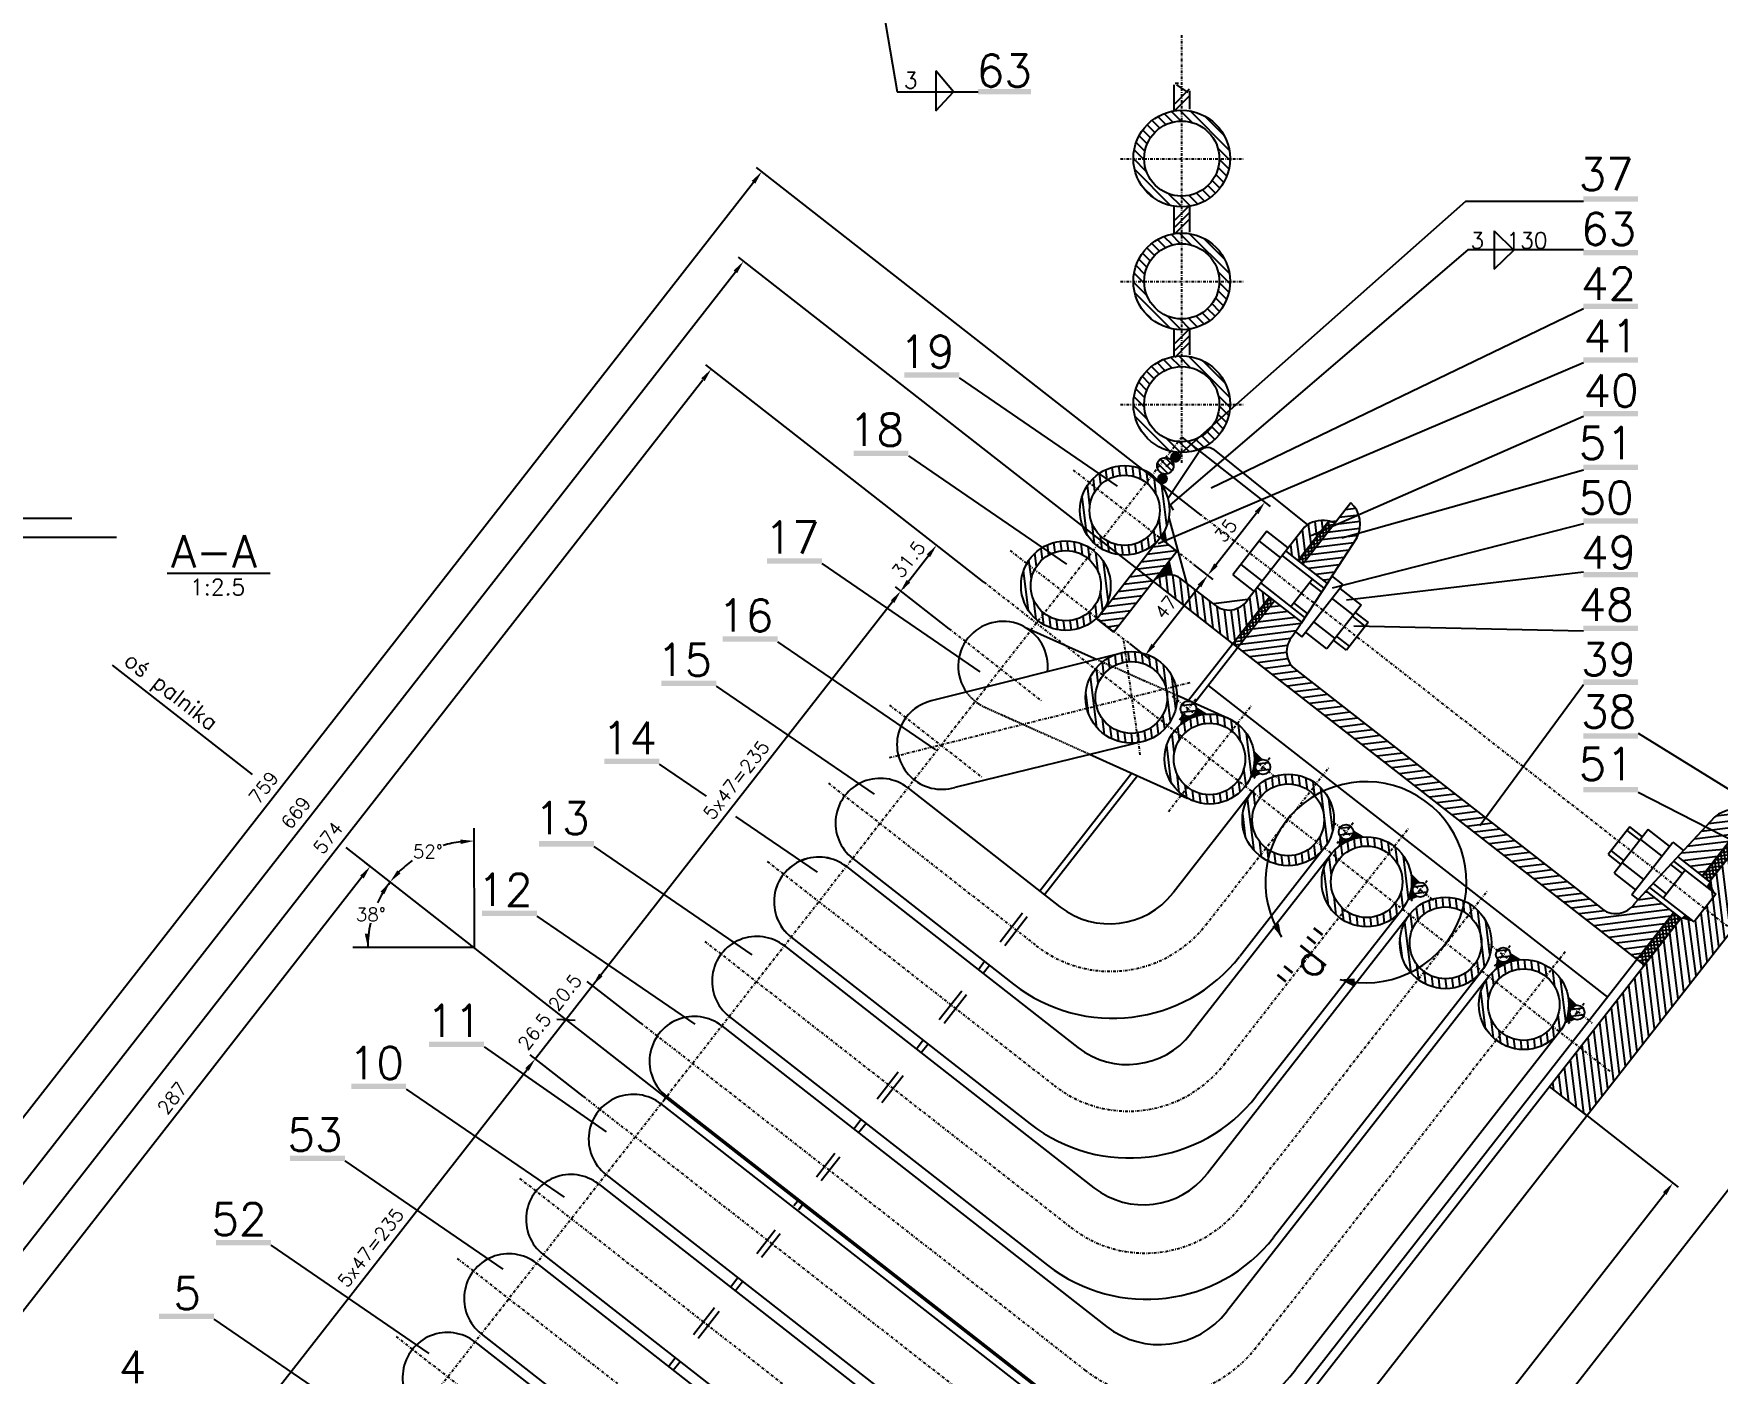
# Model space of a CAD drawing. Extents: x 5 to 1183, y 5 to 835.
# Drawn here: x 629.9 to 943.5, y 207.4 to 456.9 of the extents above; entities that cross this region are included whole.
import ezdxf
from ezdxf.enums import TextEntityAlignment as Align

# ---------------------------------------------------------------- set-up
doc = ezdxf.new("R2010")
doc.units = 0
doc.header["$MEASUREMENT"] = 0
doc.linetypes.add('DASHDOT', pattern=[1, 0.5, -0.25, 0, -0.25])
doc.linetypes.add('HIDDEN', pattern=[0.375, 0.25, -0.125])
doc.layers.get('0').update_dxf_attribs({"linetype": 'CONTINUOUS'})
for name, color, linetype in [('CIENKA', 3, 'CONTINUOUS'), ('KRESKA', 6, 'HIDDEN'), ('OSIE', 1, 'DASHDOT')]:
    doc.layers.add(name, color=color, linetype=linetype)
doc.styles.add('ROMANS', font='romans')

# ---------------------------------------------------------------- blocks, each defined once
blk = doc.blocks.new('*X15')
at = {"color": 0}
for p, q in [((727.34, 232.37), (732.6, 237.63)), ((732.29, 235.54), (734.79, 238.05)), ((734.75, 236.24), (736.48, 237.97)), ((736.43, 236.15), (737.9, 237.63)), ((737.79, 235.74), (739.14, 237.1)), ((738.93, 235.12), (740.23, 236.41)), ((739.9, 234.32), (741.17, 235.59)), ((745.22, 232.56), (750.21, 237.56)), ((749.81, 235.39), (752.46, 238.04)), ((752.41, 236.22), (754.17, 237.98)), ((754.12, 236.17), (755.61, 237.66)), ((755.5, 235.78), (756.86, 237.14)), ((756.66, 235.17), (757.96, 236.47)), ((757.64, 234.38), (758.92, 235.66)), ((726.92, 230.18), (729.43, 232.68)), ((740.69, 233.34), (741.99, 234.64)), ((741.31, 232.19), (742.66, 233.55)), ((741.7, 230.81), (743.19, 232.3)), ((744.74, 230.32), (747.38, 232.96)), ((758.45, 233.42), (759.74, 234.71)), ((759.07, 232.28), (760.43, 233.63)), ((759.48, 230.92), (760.96, 232.4)), ((727, 228.49), (728.73, 230.22)), ((740.98, 226.56), (743.58, 229.16)), ((741.76, 229.11), (743.52, 230.86)), ((744.79, 228.6), (746.55, 230.36)), ((758.92, 226.83), (761.39, 229.29)), ((759.58, 229.25), (761.31, 230.98)), ((727.34, 227.06), (728.82, 228.54)), ((727.87, 225.83), (729.23, 227.18)), ((728.56, 224.74), (729.85, 226.03)), ((738.04, 221.85), (743.12, 226.93)), ((745.12, 227.16), (746.61, 228.65)), ((745.63, 225.91), (746.99, 227.27)), ((746.31, 224.82), (747.6, 226.11)), ((755.65, 221.79), (760.99, 227.12)), ((729.38, 223.79), (730.65, 225.07)), ((730.33, 222.98), (731.62, 224.28)), ((731.42, 222.31), (732.78, 223.66)), ((732.67, 221.78), (734.15, 223.27)), ((734.11, 221.45), (735.86, 223.2)), ((735.81, 221.39), (738.41, 223.99)), ((747.12, 223.86), (748.39, 225.13)), ((748.06, 223.03), (749.35, 224.33)), ((749.14, 222.35), (750.49, 223.7)), ((750.38, 221.82), (751.85, 223.29)), ((751.8, 221.47), (753.52, 223.19)), ((753.48, 221.38), (755.95, 223.85)), ((717.99, 208.87), (724.79, 215.67)), ((719.11, 211.76), (721.9, 214.55)), ((724.63, 213.74), (726.7, 215.81)), ((726.62, 213.97), (728.26, 215.61)), ((728.15, 213.73), (729.6, 215.18)), ((729.42, 213.24), (730.78, 214.59)), ((730.5, 212.55), (731.81, 213.86)), ((731.41, 211.69), (732.71, 212.99)), ((732.15, 210.66), (733.49, 211.99)), ((732.7, 209.44), (734.12, 210.86)), ((717.85, 206.96), (719.92, 209.03)), ((718.05, 205.4), (719.69, 207.04)), ((732.96, 206.17), (734.87, 208.07)), ((733.02, 207.99), (734.59, 209.57)), ((718.48, 204.06), (719.93, 205.51)), ((719.07, 202.88), (720.42, 204.24)), ((727.38, 198.82), (734.84, 206.28)), ((729.81, 199.48), (734.18, 203.85)), ((719.8, 201.85), (721.11, 203.16)), ((720.67, 200.95), (721.98, 202.25)), ((721.67, 200.17), (723, 201.51)), ((722.8, 199.54), (724.22, 200.96)), ((725.59, 198.79), (727.49, 200.7)), ((724.1, 199.07), (725.67, 200.64)), ((718.41, 191.62), (723.43, 196.63)), ((723.25, 194.69), (725.68, 197.11)), ((725.73, 195.4), (727.39, 197.06)), ((727.42, 195.33), (728.84, 196.74)), ((728.8, 194.93), (730.09, 196.22)), ((729.96, 194.32), (731.19, 195.55)), ((730.94, 193.53), (732.15, 194.75)), ((717.93, 189.37), (720.36, 191.79)), ((731.75, 192.58), (732.98, 193.81)), ((732.39, 191.45), (733.67, 192.73)), ((732.81, 190.11), (734.21, 191.5)), ((717.98, 187.65), (719.65, 189.32)), ((732.44, 186.2), (734.66, 188.42)), ((732.95, 188.47), (734.56, 190.09)), ((718.31, 186.21), (719.72, 187.62)), ((718.82, 184.96), (720.11, 186.25)), ((719.49, 183.86), (720.72, 185.09)), ((728.76, 180.75), (734.29, 186.29)), ((720.3, 182.9), (721.51, 184.11)), ((721.24, 182.07), (722.47, 183.3)), ((722.32, 181.38), (723.6, 182.66)), ((723.55, 180.84), (724.94, 182.23)), ((724.96, 180.49), (726.57, 182.1)), ((726.63, 180.39), (728.84, 182.6)), ((724.72, 176.71), (726.76, 178.75)), ((717.98, 171.74), (724.87, 178.63)), ((719.01, 174.54), (722.07, 177.59)), ((726.68, 176.91), (728.31, 178.54)), ((728.2, 176.66), (729.65, 178.11)), ((729.47, 176.16), (730.82, 177.51)), ((730.54, 175.46), (731.85, 176.77)), ((731.44, 174.59), (732.75, 175.9)), ((732.17, 173.56), (733.51, 174.9)), ((732.72, 172.34), (734.14, 173.76)), ((733.03, 170.88), (734.61, 172.46)), ((717.85, 169.84), (719.9, 171.89)), ((718.07, 168.29), (719.69, 169.92)), ((732.95, 169.03), (734.87, 170.95)), ((718.5, 166.95), (719.94, 168.4)), ((719.09, 165.78), (720.45, 167.14)), ((727.46, 161.77), (734.83, 169.15)), ((729.93, 162.48), (734.12, 166.67)), ((719.83, 164.75), (721.14, 166.06)), ((720.7, 163.86), (722.01, 165.16)), ((721.71, 163.09), (723.05, 164.43)), ((722.85, 162.46), (724.27, 163.89)), ((724.15, 162), (725.73, 163.58)), ((725.65, 161.73), (727.57, 163.65)), ((723.21, 157.52), (725.65, 159.97)), ((725.71, 158.25), (727.37, 159.92)), ((718.43, 154.51), (723.39, 159.48)), ((727.4, 158.18), (728.82, 159.6)), ((728.78, 157.79), (730.08, 159.09)), ((729.94, 157.19), (731.18, 158.42)), ((730.93, 156.4), (732.14, 157.61)), ((717.93, 152.25), (720.38, 154.69)), ((731.74, 155.45), (732.97, 156.67)), ((732.38, 154.32), (733.66, 155.6)), ((732.81, 152.98), (734.2, 154.37)), ((717.98, 150.53), (719.65, 152.2)), ((732.46, 149.1), (734.66, 151.3)), ((732.95, 151.35), (734.56, 152.96)), ((718.3, 149.08), (719.72, 150.5)), ((718.82, 147.83), (720.11, 149.12)), ((719.48, 146.73), (720.72, 147.96)), ((728.73, 143.6), (734.3, 149.17)), ((720.29, 145.77), (721.5, 146.98)), ((721.23, 144.94), (722.45, 146.16)), ((722.3, 144.24), (723.58, 145.52)), ((723.53, 143.7), (724.92, 145.09)), ((724.94, 143.34), (726.55, 144.95)), ((726.6, 143.24), (728.81, 145.44)), ((717.99, 134.63), (724.77, 141.4)), ((724.61, 139.48), (726.68, 141.55)), ((726.61, 139.71), (728.25, 141.35)), ((719.13, 137.54), (721.86, 140.27)), ((728.14, 139.47), (729.59, 140.93)), ((729.41, 138.98), (730.77, 140.34)), ((730.49, 138.29), (731.8, 139.6)), ((731.4, 137.43), (732.71, 138.74)), ((732.14, 136.4), (733.48, 137.74)), ((732.7, 135.19), (734.11, 136.61)), ((733.02, 133.75), (734.59, 135.32)), ((717.85, 132.72), (719.92, 134.79)), ((718.05, 131.15), (719.69, 132.79)), ((727.36, 124.56), (734.84, 132.04)), ((732.97, 131.93), (734.86, 133.82)), ((718.47, 129.81), (719.92, 131.26)), ((719.06, 128.63), (720.42, 129.98)), ((719.8, 127.59), (721.11, 128.91)), ((729.79, 125.21), (734.19, 129.61)), ((720.66, 126.69), (721.97, 128)), ((721.66, 125.92), (722.99, 127.26)), ((722.79, 125.29), (724.21, 126.7)), ((724.08, 124.81), (725.65, 126.38)), ((725.58, 124.53), (727.47, 126.43)), ((718.44, 117.4), (723.36, 122.32)), ((723.16, 120.36), (725.63, 122.82)), ((725.68, 121.11), (727.36, 122.78)), ((727.39, 121.04), (728.8, 122.46)), ((728.77, 120.66), (730.06, 121.95)), ((729.93, 120.05), (731.16, 121.28)), ((730.91, 119.27), (732.13, 120.48)), ((731.73, 118.32), (732.96, 119.54)), ((717.94, 115.13), (720.4, 117.59)), ((732.37, 117.19), (733.65, 118.47)), ((732.81, 115.86), (734.19, 117.24)), ((717.98, 113.4), (719.65, 115.08)), ((718.3, 111.95), (719.72, 113.37)), ((732.47, 111.99), (734.66, 114.18)), ((732.95, 114.23), (734.55, 115.84)), ((718.81, 110.7), (720.1, 111.99)), ((719.47, 109.59), (720.71, 110.83)), ((720.28, 108.63), (721.49, 109.84)), ((728.7, 106.45), (734.31, 112.06)), ((721.22, 107.8), (722.44, 109.03)), ((722.29, 107.11), (723.57, 108.39)), ((723.51, 106.56), (724.9, 107.95)), ((724.92, 106.2), (726.53, 107.81)), ((726.58, 106.1), (728.77, 108.28))]:
    blk.add_line(p, q, dxfattribs=at)
blk = doc.blocks.new('*X16')
at = {"color": 0}
for p, q in [((731.8, 196.28), (729.91, 198.17)), ((732.63, 197.21), (730.84, 199.01)), ((731.69, 178.71), (729.94, 180.46)), ((732.56, 179.61), (730.85, 181.32)), ((731.84, 159.12), (730.01, 160.95)), ((732.59, 160.13), (731.02, 161.7)), ((731.7, 141.58), (729.95, 143.33)), ((732.56, 142.49), (730.86, 144.18)), ((731.85, 121.98), (730.01, 123.82)), ((732.59, 123.01), (731.03, 124.57)), ((732.57, 105.36), (730.87, 107.05)), ((731.71, 104.44), (729.96, 106.2))]:
    blk.add_line(p, q, dxfattribs=at)
blk = doc.blocks.new('*X28')
at = {"color": 0}
for p, q in [((737.26, 217.33), (733.94, 220.66)), ((739.03, 217.33), (734.99, 221.37)), ((740.8, 217.33), (736.76, 221.37)), ((742.56, 217.33), (738.52, 221.37)), ((744.33, 217.33), (740.29, 221.37)), ((746.1, 217.33), (742.06, 221.37)), ((747.87, 217.33), (743.83, 221.37)), ((749.63, 217.33), (745.6, 221.37)), ((751.4, 217.33), (747.36, 221.37)), ((752.98, 217.53), (749.13, 221.37)), ((753.02, 219.25), (750.9, 221.37)), ((735.49, 217.33), (733.94, 218.89))]:
    blk.add_line(p, q, dxfattribs=at)
blk = doc.blocks.new('*X29')
at = {"color": 0}
for p, q in [((745.64, 198.52), (745.92, 198.8)), ((745.92, 197.91), (746.52, 198.52)), ((746.61, 197.38), (745.92, 198.07)), ((747.49, 197.38), (746.36, 198.52)), ((747.16, 197.38), (748.29, 198.52)), ((748.38, 197.38), (747.24, 198.52)), ((748.04, 197.38), (749.18, 198.52)), ((749.26, 197.38), (748.12, 198.52)), ((748.92, 197.38), (750.06, 198.52)), ((750.14, 197.38), (749.01, 198.52)), ((749.81, 197.38), (750.94, 198.52)), ((751.03, 197.38), (749.89, 198.52)), ((750.69, 197.38), (751.83, 198.52)), ((751.91, 197.38), (750.77, 198.52)), ((751.58, 197.38), (752.71, 198.52)), ((752.79, 197.38), (751.66, 198.52)), ((752.46, 197.38), (753.6, 198.52)), ((753.68, 197.38), (752.54, 198.52)), ((753.34, 197.38), (754.48, 198.52)), ((754.56, 197.38), (753.43, 198.52)), ((754.23, 197.38), (755.36, 198.52)), ((755.45, 197.38), (754.31, 198.52)), ((755.11, 197.38), (756.25, 198.52)), ((756.33, 197.38), (755.19, 198.52)), ((755.99, 197.38), (756.95, 198.33)), ((756.95, 197.65), (756.08, 198.52)), ((766.91, 197.41), (765.59, 198.72)), ((765.59, 198.14), (765.97, 198.52)), ((765.59, 197.26), (766.85, 198.52)), ((766.02, 197.41), (765.59, 197.84)), ((766.63, 197.41), (767.74, 198.52)), ((767.79, 197.41), (766.68, 198.52)), ((767.52, 197.41), (768.62, 198.52)), ((768.67, 197.41), (767.57, 198.52)), ((768.4, 197.41), (769.51, 198.52)), ((769.56, 197.41), (768.45, 198.52)), ((769.28, 197.41), (770.39, 198.52)), ((770.44, 197.41), (769.34, 198.52)), ((770.17, 197.41), (771.27, 198.52)), ((771.32, 197.41), (770.22, 198.52)), ((771.05, 197.41), (772.16, 198.52)), ((772.21, 197.41), (771.1, 198.52)), ((771.94, 197.41), (773.04, 198.52)), ((773.09, 197.41), (771.99, 198.52)), ((772.82, 197.41), (773.92, 198.52)), ((773.98, 197.41), (772.87, 198.52)), ((773.7, 197.41), (774.81, 198.52)), ((774.86, 197.41), (773.76, 198.52)), ((775.74, 197.41), (774.64, 198.52)), ((756.88, 197.38), (756.95, 197.45))]:
    blk.add_line(p, q, dxfattribs=at)
blk = doc.blocks.new('*X30')
at = {"color": 0}
for p, q in [((748.13, 101.29), (745.92, 103.49)), ((745.64, 101.29), (747.39, 103.04)), ((747.24, 101.29), (745.92, 102.61)), ((746.36, 101.29), (745.92, 101.72)), ((746.52, 101.29), (748.28, 103.04)), ((749.01, 101.29), (747.25, 103.04)), ((747.4, 101.29), (749.16, 103.04)), ((749.89, 101.29), (748.14, 103.04)), ((748.29, 101.29), (750.05, 103.04)), ((750.78, 101.29), (749.02, 103.04)), ((749.17, 101.29), (750.93, 103.04)), ((751.66, 101.29), (749.9, 103.04)), ((750.06, 101.29), (751.81, 103.04)), ((752.55, 101.29), (750.79, 103.04)), ((750.94, 101.29), (752.7, 103.04)), ((753.43, 101.29), (751.67, 103.04)), ((751.82, 101.29), (753.58, 103.04)), ((754.31, 101.29), (752.56, 103.04)), ((752.71, 101.29), (754.47, 103.04)), ((755.2, 101.29), (753.44, 103.04)), ((753.59, 101.29), (755.35, 103.04)), ((756.08, 101.29), (754.32, 103.04)), ((754.48, 101.29), (756.23, 103.04)), ((756.95, 101.31), (755.21, 103.04)), ((755.36, 101.29), (756.95, 102.87)), ((756.95, 102.19), (756.09, 103.04)), ((756.24, 101.29), (756.95, 101.99)), ((767.57, 101.29), (765.59, 103.26)), ((765.59, 102.68), (765.96, 103.04)), ((765.59, 101.8), (766.84, 103.04)), ((766.69, 101.29), (765.59, 102.38)), ((765.8, 101.29), (765.59, 101.5)), ((765.97, 101.29), (767.72, 103.04)), ((768.46, 101.29), (766.7, 103.04)), ((766.85, 101.29), (768.61, 103.04)), ((769.34, 101.29), (767.58, 103.04)), ((767.73, 101.29), (769.49, 103.04)), ((770.22, 101.29), (768.47, 103.04)), ((768.62, 101.29), (770.38, 103.04)), ((771.11, 101.29), (769.35, 103.04)), ((769.5, 101.29), (771.26, 103.04)), ((771.99, 101.29), (770.23, 103.04)), ((770.39, 101.29), (772.14, 103.04)), ((772.88, 101.29), (771.12, 103.04)), ((771.27, 101.29), (773.03, 103.04)), ((773.76, 101.29), (772, 103.04)), ((772.15, 101.29), (773.91, 103.04)), ((774.64, 101.29), (772.88, 103.04)), ((773.04, 101.29), (774.8, 103.04)), ((775.53, 101.29), (773.77, 103.04)), ((773.92, 101.29), (775.68, 103.04)), ((776.41, 101.29), (774.65, 103.04)), ((774.8, 101.29), (776.56, 103.04)), ((777.29, 101.29), (775.54, 103.04)), ((775.69, 101.29), (777.45, 103.04)), ((778.18, 101.29), (776.42, 103.04)), ((776.57, 101.29), (778.33, 103.04)), ((779.06, 101.29), (777.3, 103.04)), ((777.46, 101.29), (779.21, 103.04)), ((779.95, 101.29), (778.19, 103.04)), ((778.34, 101.29), (780.08, 103.03)), ((780.83, 101.29), (779.07, 103.04)), ((779.22, 101.29), (780.08, 102.14)), ((780.08, 102.92), (779.96, 103.04))]:
    blk.add_line(p, q, dxfattribs=at)
blk = doc.blocks.new('*X31')
at = {"color": 0}
for p, q in [((745.92, 217.36), (745.97, 217.41)), ((745.92, 215.59), (747.33, 217)), ((745.92, 213.82), (748.35, 216.25)), ((745.92, 212.06), (749.08, 215.22)), ((745.92, 210.29), (749.48, 213.84)), ((745.92, 208.52), (749.49, 212.09)), ((745.92, 206.75), (749.49, 210.32)), ((745.92, 204.98), (749.49, 208.56)), ((745.92, 203.22), (749.49, 206.79)), ((745.92, 201.45), (749.52, 205.05)), ((745.92, 199.68), (749.94, 203.7)), ((746.52, 198.52), (750.68, 202.67)), ((748.29, 198.52), (751.68, 201.91)), ((750.06, 198.52), (753, 201.46)), ((751.83, 198.52), (754.73, 201.42)), ((755.36, 198.52), (756.95, 200.1))]:
    blk.add_line(p, q, dxfattribs=at)
blk = doc.blocks.new('*X32')
at = {"color": 0}
for p, q in [((765.59, 199.91), (767.1, 201.42)), ((765.97, 198.52), (768.87, 201.42)), ((767.74, 198.52), (770.64, 201.42)), ((769.51, 198.52), (772.13, 201.15)), ((771.27, 198.52), (773.27, 200.51)), ((773.04, 198.52), (774.18, 199.65))]:
    blk.add_line(p, q, dxfattribs=at)
blk = doc.blocks.new('*X33')
at = {"color": 0}
for p, q in [((769.68, 191.98), (765.59, 196.07)), ((771.31, 192.12), (766.02, 197.41)), ((772.94, 192.26), (767.79, 197.41)), ((774.57, 192.4), (769.56, 197.41)), ((776.14, 192.6), (771.32, 197.41)), ((777.39, 193.12), (773.09, 197.41)), ((778.4, 193.87), (774.86, 197.41)), ((779.21, 194.83), (776.63, 197.41)), ((779.8, 196.01), (778.4, 197.41)), ((768.05, 191.84), (765.59, 194.3)), ((766.43, 191.7), (765.59, 192.54))]:
    blk.add_line(p, q, dxfattribs=at)
blk = doc.blocks.new('*X34')
at = {"color": 0}
for p, q in [((751.88, 190.34), (745.92, 196.3)), ((750.78, 189.67), (745.92, 194.53)), ((753.33, 190.66), (746.61, 197.38)), ((755.02, 190.74), (748.38, 197.38)), ((756.95, 192.35), (751.91, 197.38)), ((756.95, 194.11), (753.68, 197.38)), ((756.95, 195.88), (755.45, 197.38)), ((749.96, 188.73), (745.92, 192.76)), ((749.42, 187.5), (745.92, 191))]:
    blk.add_line(p, q, dxfattribs=at)
blk = doc.blocks.new('*X35')
at = {"color": 0}
for p, q in [((749.3, 185.85), (745.92, 189.23)), ((749.3, 184.08), (745.92, 187.46)), ((749.3, 182.31), (745.92, 185.69)), ((749.3, 180.54), (745.92, 183.92)), ((749.3, 178.78), (745.92, 182.16)), ((749.3, 177.01), (745.92, 180.39)), ((749.3, 175.24), (745.92, 178.62)), ((749.3, 173.47), (745.92, 176.85)), ((749.3, 171.7), (745.92, 175.09)), ((749.3, 169.94), (745.92, 173.32)), ((749.3, 168.17), (745.92, 171.55)), ((749.3, 166.4), (745.92, 169.78)), ((749.3, 164.63), (745.92, 168.01)), ((749.3, 162.87), (745.92, 166.25)), ((749.3, 161.1), (745.92, 164.48)), ((749.3, 159.33), (745.92, 162.71)), ((749.3, 157.56), (745.92, 160.94)), ((749.3, 155.79), (745.92, 159.18)), ((749.3, 154.03), (745.92, 157.41)), ((749.3, 152.26), (745.92, 155.64)), ((749.3, 150.49), (745.92, 153.87)), ((749.3, 148.72), (745.92, 152.1)), ((749.3, 146.96), (745.92, 150.34)), ((749.3, 145.19), (745.92, 148.57)), ((749.3, 143.42), (745.92, 146.8)), ((749.3, 141.65), (745.92, 145.03)), ((749.3, 139.88), (745.92, 143.27)), ((749.3, 138.12), (745.92, 141.5)), ((749.3, 136.35), (745.92, 139.73)), ((749.3, 134.58), (745.92, 137.96)), ((749.3, 132.81), (745.92, 136.19)), ((749.3, 131.05), (745.92, 134.43)), ((749.3, 129.28), (745.92, 132.66)), ((749.3, 127.51), (745.92, 130.89)), ((749.3, 125.74), (745.92, 129.12)), ((749.3, 123.97), (745.92, 127.36)), ((749.3, 122.21), (745.92, 125.59)), ((749.3, 120.44), (745.92, 123.82)), ((749.3, 118.67), (745.92, 122.05)), ((749.3, 116.9), (745.92, 120.28)), ((749.3, 115.14), (745.92, 118.52))]:
    blk.add_line(p, q, dxfattribs=at)
blk = doc.blocks.new('*X36')
at = {"color": 0}
for p, q in [((770.23, 103.04), (765.59, 107.68)), ((773.77, 103.04), (768.21, 108.6)), ((775.54, 103.04), (770.15, 108.43)), ((777.3, 103.04), (772.08, 108.27)), ((779.07, 103.04), (774.01, 108.11)), ((779.94, 103.94), (775.99, 107.9)), ((768.47, 103.04), (765.59, 105.92)), ((766.7, 103.04), (765.59, 104.15))]:
    blk.add_line(p, q, dxfattribs=at)
blk = doc.blocks.new('*X37')
at = {"color": 0}
for p, q in [((717.22, 93.2), (725.31, 101.29)), ((717.22, 94.97), (723.54, 101.29)), ((717.22, 96.73), (721.77, 101.29)), ((717.22, 98.5), (720, 101.29)), ((717.22, 100.27), (718.24, 101.29)), ((718.28, 92.49), (727.07, 101.29)), ((720.05, 92.49), (728.84, 101.29)), ((721.82, 92.49), (730.61, 101.29)), ((723.58, 92.49), (732.38, 101.29)), ((725.35, 92.49), (734.15, 101.29)), ((727.12, 92.49), (735.91, 101.29)), ((728.89, 92.49), (737.68, 101.29)), ((730.66, 92.49), (739.45, 101.29)), ((732.42, 92.49), (741.22, 101.29)), ((734.19, 92.49), (742.98, 101.29)), ((735.96, 92.49), (744.75, 101.29)), ((737.73, 92.49), (746.52, 101.29)), ((739.49, 92.49), (748.29, 101.29)), ((741.26, 92.49), (750.06, 101.29)), ((743.03, 92.49), (751.82, 101.29)), ((744.8, 92.49), (753.59, 101.29)), ((746.57, 92.49), (755.36, 101.29)), ((757.17, 92.49), (765.97, 101.29)), ((758.94, 92.49), (767.73, 101.29)), ((760.71, 92.49), (769.5, 101.29)), ((762.48, 92.49), (771.27, 101.29)), ((764.24, 92.49), (773.04, 101.29)), ((766.01, 92.49), (774.8, 101.29)), ((767.78, 92.49), (776.57, 101.29)), ((769.55, 92.49), (778.34, 101.29)), ((771.31, 92.49), (780.11, 101.29)), ((773.08, 92.49), (781.88, 101.29)), ((774.85, 92.49), (783.64, 101.29)), ((776.62, 92.49), (785.35, 101.23)), ((751.87, 92.49), (758.35, 98.97)), ((753.64, 92.49), (760.12, 98.97)), ((755.4, 92.49), (761.89, 98.97)), ((778.38, 92.49), (785.35, 99.46)), ((780.15, 92.49), (785.35, 97.69)), ((781.92, 92.49), (785.35, 95.92)), ((783.69, 92.49), (785.35, 94.16))]:
    blk.add_line(p, q, dxfattribs=at)
blk = doc.blocks.new('*X7')
at = {"color": 0}
blk.add_line((924.21, 820.57), (921.53, 823.25), dxfattribs=at)
blk = doc.blocks.new('*X8')
at = {"color": 0}
for p, q in [((924.21, 797.59), (921.53, 800.27)), ((924.21, 774.61), (921.53, 777.29))]:
    blk.add_line(p, q, dxfattribs=at)
blk = doc.blocks.new('*X6')
at = {"color": 0}
for p, q in [((924.19, 752.54), (922.24, 754.49)), ((924.92, 753.05), (922.75, 755.21)), ((925.24, 753.96), (923.66, 755.54))]:
    blk.add_line(p, q, dxfattribs=at)
blk = doc.blocks.new('*X0')
at = {"color": 0}
for p, q in [((914.14, 822.21), (921.43, 829.51)), ((915.09, 824.93), (918.71, 828.56)), ((921.06, 827.37), (923.33, 829.64)), ((923.1, 827.64), (924.9, 829.44)), ((924.67, 827.44), (926.26, 829.03)), ((925.98, 826.98), (927.46, 828.46)), ((927.09, 826.33), (928.52, 827.75)), ((928.04, 825.51), (929.45, 826.92)), ((928.82, 824.53), (930.26, 825.96)), ((929.44, 823.38), (930.94, 824.88)), ((914.01, 820.31), (916.27, 822.58)), ((929.86, 822.03), (931.48, 823.65)), ((930, 820.39), (931.85, 822.25)), ((914.2, 818.74), (916, 820.54)), ((914.61, 817.38), (916.2, 818.97)), ((925.01, 811.87), (931.77, 818.64)), ((929.55, 818.18), (932, 820.63)), ((915.18, 816.19), (916.66, 817.67)), ((915.89, 815.13), (917.32, 816.56)), ((916.72, 814.19), (918.14, 815.61)), ((928.21, 813.31), (930.34, 815.43)), ((917.68, 813.38), (919.12, 814.82)), ((918.77, 812.7), (920.27, 814.2)), ((919.99, 812.16), (921.62, 813.78)), ((921.39, 811.79), (923.25, 813.65)), ((923.01, 811.64), (925.46, 814.09)), ((914.12, 799.21), (921.56, 806.65)), ((921.21, 804.54), (923.43, 806.76)), ((923.21, 804.77), (924.99, 806.55)), ((924.75, 804.55), (926.34, 806.13)), ((914.97, 801.83), (918.94, 805.8)), ((926.05, 804.07), (927.53, 805.55)), ((927.15, 803.41), (928.58, 804.83)), ((928.09, 802.58), (929.5, 803.99)), ((928.87, 801.59), (930.31, 803.03)), ((914.01, 797.34), (916.23, 799.56)), ((929.48, 800.43), (930.98, 801.93)), ((929.88, 799.06), (931.51, 800.7)), ((914.22, 795.78), (916, 797.56)), ((929.49, 795.13), (932, 797.65)), ((929.99, 797.41), (931.87, 799.29)), ((914.64, 794.43), (916.22, 796.02)), ((915.22, 793.24), (916.7, 794.72)), ((915.94, 792.19), (917.36, 793.62)), ((925.15, 789.03), (931.74, 795.62)), ((916.78, 791.27), (918.19, 792.68)), ((917.74, 790.46), (919.18, 791.9)), ((918.84, 789.79), (920.34, 791.29)), ((920.07, 789.26), (921.71, 790.89)), ((921.48, 788.9), (923.36, 790.78)), ((923.12, 788.77), (925.64, 791.28)), ((928.65, 790.77), (930, 792.12)), ((921.35, 781.7), (923.53, 783.88)), ((914.1, 776.21), (921.68, 783.8)), ((914.87, 778.75), (919.15, 783.03)), ((923.31, 781.89), (925.07, 783.65)), ((924.84, 781.65), (926.41, 783.22)), ((926.12, 781.16), (927.59, 782.64)), ((927.21, 780.49), (928.64, 781.91)), ((928.14, 779.65), (929.55, 781.06)), ((928.91, 778.65), (930.35, 780.09)), ((929.51, 777.48), (931.02, 778.99)), ((929.9, 776.1), (931.54, 777.74)), ((914.02, 774.36), (916.2, 776.54)), ((914.24, 772.82), (916.01, 774.59)), ((929.41, 772.08), (932, 774.67)), ((929.98, 774.42), (931.89, 776.32)), ((914.67, 771.48), (916.25, 773.06)), ((915.26, 770.3), (916.73, 771.78)), ((925.29, 766.19), (931.7, 772.6)), ((915.98, 769.26), (917.41, 770.68)), ((916.83, 768.34), (918.25, 769.76)), ((917.81, 767.55), (919.25, 768.99)), ((918.91, 766.88), (920.42, 768.39)), ((923.23, 765.9), (925.82, 768.49)), ((920.15, 766.36), (921.8, 768)), ((921.57, 766.01), (923.48, 767.91))]:
    blk.add_line(p, q, dxfattribs=at)

msp = doc.modelspace()

# ---------------------------------------------------------------- linework, layer by layer
for p, q in [((842.25, 447.3), (842.25, 442.47)), ((843.08, 447.56), (842.5, 447.56)), ((844.93, 445.91), (842.82, 447.3)), ((845.18, 446.18), (845.18, 442.77)), ((842.25, 424.71), (842.25, 419.6)), ((845.18, 424.94), (845.18, 419.9)), ((842.25, 401.84), (842.25, 396.73)), ((845.18, 402.06), (845.18, 397.02)), ((841.12, 370.31), (846.83, 378.88)), ((849.74, 379.33), (867.16, 365.41)), ((875.18, 369.49), (866.26, 358.07)), ((841.3, 366.68), (844.59, 354.57)), ((859.57, 364.2), (853.21, 356.06)), ((863.54, 361.1), (859.57, 364.2)), ((866.56, 364.97), (863.39, 360.91)), ((871.11, 366.08), (865.39, 358.75)), ((827.89, 347.88), (839.66, 362.94)), ((840.14, 362.56), (842.79, 360.39)), ((863.39, 360.91), (857.4, 353.23)), ((858.12, 362.35), (862.09, 359.24)), ((876.34, 362.98), (871.08, 354.93)), ((842.79, 360.39), (831.07, 345.39)), ((854.72, 357.99), (858.69, 354.89)), ((870.21, 353.59), (862.38, 359.71)), ((863.12, 360.52), (863.1, 360.54)), ((865.17, 358.92), (863.12, 360.52)), ((866.6, 357.8), (865.17, 358.92)), ((870.81, 354.51), (866.6, 357.8)), ((853.06, 343.42), (838.38, 354.88)), ((849.61, 350.64), (843.69, 355.27)), ((853.21, 356.06), (857.25, 352.91)), ((858.35, 354.55), (866.56, 348.14)), ((871.08, 354.92), (865.87, 346.95)), ((873.7, 354.28), (871.64, 355.89)), ((856.03, 351.49), (849.61, 350.64)), ((860.06, 351.93), (853.04, 342.95)), ((860.96, 351.23), (854.42, 342.86)), ((857.4, 353.23), (856.03, 351.49)), ((859.84, 352.11), (857.78, 353.72)), ((861.38, 350.91), (859.84, 352.11)), ((866.1, 344.55), (873.7, 354.28)), ((875.66, 348.59), (871.68, 351.7)), ((873.13, 353.55), (877.11, 350.45)), ((866.07, 347.24), (861.38, 350.91)), ((877.11, 350.45), (870.75, 342.31)), ((876.02, 349.06), (878.4, 347.19)), ((814.49, 346.33), (827.97, 340.29)), ((831.07, 345.39), (827.81, 347.94)), ((865.8, 346.84), (864.41, 344.7)), ((864.91, 345.48), (866.1, 344.55)), ((870.75, 342.31), (866.71, 345.46)), ((872.26, 344.24), (868.28, 347.34)), ((878.4, 347.19), (874.37, 342.03)), ((853.11, 343.03), (845, 332.66)), ((854.42, 342.86), (846.07, 332.18)), ((854.18, 342.54), (853.06, 343.42)), ((854.49, 342.3), (854.15, 342.56)), ((927.86, 284.98), (854.49, 342.3)), ((874.37, 342.03), (871.99, 343.89)), ((833.46, 341.73), (797.04, 332.58)), ((865.14, 338.27), (921.68, 294.09)), ((842.83, 333.63), (852.9, 329.12)), ((848.66, 335.49), (923, 277.41)), ((837.01, 325.15), (801.45, 316.49)), ((826.55, 322.66), (844.75, 314.48)), ((834.43, 319.12), (817.29, 297.18)), ((835.49, 318.64), (818.18, 296.48)), ((792.7, 316.39), (821.03, 294.25)), ((856.82, 315.69), (842.09, 296.84)), ((942.95, 310.94), (936.56, 304.06)), ((949.54, 311.39), (940.62, 299.97)), ((951.4, 310.91), (942.01, 298.89)), ((919.45, 255.74), (961.1, 309.04)), ((927.13, 309.12), (923.1, 303.96)), ((930.6, 308.65), (924.24, 300.51)), ((929.52, 307.26), (927.13, 309.12)), ((934.57, 305.55), (930.6, 308.65)), ((870.26, 305.18), (854.5, 285.01)), ((927.54, 296.55), (935.14, 306.27)), ((929.15, 306.8), (933.13, 303.69)), ((935.14, 306.27), (937.2, 304.66)), ((781.25, 301.74), (824.38, 268.05)), ((782.43, 303.24), (812.38, 279.84)), ((871.61, 304.13), (845.43, 270.63)), ((923.1, 303.96), (925.48, 302.1)), ((925.75, 302.44), (929.72, 299.34)), ((936.56, 304.06), (929.45, 296.4)), ((935.32, 302.72), (943.16, 296.6)), ((936.07, 303.53), (940.43, 300.12)), ((924.24, 300.51), (928.28, 297.36)), ((940.43, 300.12), (942.04, 298.86)), ((928.73, 295.62), (927.54, 296.55)), ((929.45, 296.4), (928.1, 294.94)), ((930.17, 297.16), (935.1, 293.31)), ((939.12, 291.44), (930.91, 297.86)), ((943.16, 296.6), (939.12, 291.44)), ((814.06, 293.05), (809.87, 287.69)), ((814.95, 292.35), (810.77, 286.99)), ((886.13, 292.78), (848.42, 244.51)), ((884.81, 293.82), (857.6, 258.99)), ((935.3, 293.15), (929, 285.1)), ((936.68, 292.07), (929.68, 283.11)), ((935.05, 293.35), (936.72, 292.05)), ((770.98, 288.59), (815.49, 253.82)), ((769.71, 286.97), (827.36, 241.93)), ((807.01, 284.03), (805.84, 282.53)), ((807.91, 283.33), (806.73, 281.83)), ((928.33, 284.24), (846.71, 179.76)), ((899.57, 282.28), (860.82, 232.68)), ((929.68, 283.11), (911.96, 260.43)), ((929.9, 283.39), (927.86, 284.98)), ((928.37, 284.29), (928.33, 284.24)), ((929, 285.1), (928.37, 284.29)), ((900.88, 281.26), (852.13, 218.87)), ((802.74, 278.56), (798.56, 273.21)), ((803.63, 277.86), (799.45, 272.51)), ((759.44, 273.82), (818.71, 227.51)), ((758.06, 272.06), (829.67, 216.11)), ((914.08, 270.95), (864.91, 208.01)), ((795.57, 269.38), (794.3, 267.76)), ((796.46, 268.68), (795.2, 267.06)), ((790.93, 263.44), (786.99, 258.41)), ((791.82, 262.74), (787.89, 257.71)), ((911.96, 260.43), (848.09, 178.68)), ((919.14, 255.36), (912.21, 260.78)), ((746.72, 257.54), (818.92, 201.13)), ((747.79, 258.91), (819.99, 202.5)), ((784.03, 254.61), (782.65, 252.85)), ((855.02, 173.27), (919.45, 255.74)), ((784.92, 253.91), (783.54, 252.15)), ((779.12, 248.33), (775.67, 243.92)), ((780.01, 247.63), (776.57, 243.22)), ((735.07, 242.63), (794.35, 196.32)), ((736.45, 244.39), (808.06, 188.45)), ((772.38, 239.7), (771.47, 238.54)), ((771.55, 238.65), (772.46, 239.8)), ((773.27, 239), (772.37, 237.84)), ((772.45, 237.95), (773.35, 239.1)), ((764.57, 229.7), (768.01, 234.11)), ((765.46, 229), (768.91, 233.41)), ((724.8, 229.48), (782.45, 184.44)), ((723.53, 227.86), (768.04, 193.09)), ((759.66, 223.42), (761.04, 225.18)), ((760.55, 222.72), (761.93, 224.48)), ((752.76, 214.59), (756.69, 219.63)), ((753.65, 213.89), (757.59, 218.93)), ((713.26, 214.71), (756.38, 181.02)), ((712.09, 213.21), (742.04, 189.8)), ((748.12, 208.65), (749.39, 210.27)), ((749.01, 207.95), (750.28, 209.57))]:
    msp.add_line(p, q)
at = {"const_width": 1}
for points in [[(842.05, 377.97, 1), (843.05, 377.97, 1)], [(839.63, 373.97, 1), (840.63, 373.97, 1)]]:
    msp.add_lwpolyline(points, format="xyb", close=True, dxfattribs=at)
for centre, radius in [((843.71, 433.59), 9), ((843.71, 433.59), 7), ((843.71, 410.72), 9), ((843.71, 410.72), 7), ((843.71, 387.85), 9), ((843.71, 387.85), 7), ((833.08, 368.08), 8.34), ((840.66, 376.38), 1.54), ((833.08, 368.08), 6.54), ((822.12, 354.05), 8.34), ((822.12, 354.05), 6.54), ((834.33, 333.24), 8.53), ((834.33, 333.24), 6.69), ((844.95, 331.12), 1.45), ((848.88, 321.77), 8.38), ((848.88, 321.77), 6.66), ((858.83, 320.28), 1.37), ((863.53, 310.43), 8.53), ((863.53, 310.43), 6.69), ((878.15, 298.9), 8.38), ((874.31, 308.18), 1.37), ((878.15, 298.9), 6.66), ((888.09, 297.42), 1.37), ((892.85, 287.52), 8.53), ((892.85, 287.52), 6.69), ((903.58, 285.31), 1.37), ((907.42, 276.03), 8.38), ((907.42, 276.03), 6.66), ((917.36, 274.56), 1.37)]:
    msp.add_circle(centre, radius)
for centre, radius, start, end in [((848.5, 377.77), 2, 51.378, 146.3244), ((871.58, 365.49), 5.38, 332.1907, 48.0382), ((869.92, 361.07), 5.14, 79.4047, 130.7755), ((869.92, 361.07), 5.14, 63.6333, 79.4047), ((841.25, 352.14), 3.97, 52.0975, 136.2508), ((852.47, 353.74), 4.22, 227.3514, 327.6605), ((810.41, 339.06), 8.34, 352.8256, 215.5374), ((867.46, 341.79), 4.22, 136.3395, 236.6486), ((799.01, 324.47), 8.34, 103.6647, 286.9569), ((787.57, 309.82), 8.34, 52, 232), ((946.53, 306.93), 5.38, 55.9618, 131.8093), ((776.12, 295.16), 8.34, 52, 232), ((776.12, 295.17), 8.34, 52, 232), ((830.27, 306.07), 15, 232, 322), ((924.54, 297.19), 4.22, 227.3514, 327.6605), ((764.58, 280.39), 8.34, 52, 232), ((830.85, 303.48), 30, 232, 322), ((752.93, 265.48), 8.34, 52, 232), ((833.61, 279.87), 15, 232, 322), ((741.59, 250.97), 8.34, 52, 232), ((833.96, 277.46), 30, 232, 322), ((729.94, 236.05), 8.34, 52, 232), ((836.6, 253.75), 15, 232, 322), ((837.18, 251.15), 30, 232, 322), ((718.4, 221.29), 8.34, 52, 232), ((839.52, 228.72), 16, 232, 322), ((706.95, 206.63), 8.34, 52, 232), ((839.69, 227.71), 32, 232, 322)]:
    msp.add_arc(centre, radius, start, end)
for points in [[(839.66, 362.94), (840.63, 364.49), (841.08, 361.8)], [(841.49, 358.73), (842.06, 356.17), (838.92, 355.29)], [(843.67, 330.42), (843.4, 328.04), (844.71, 329)], [(843.89, 330.13), (845.17, 329.26), (844.71, 329)], [(844.71, 329), (844.71, 329), (843.91, 330.12)], [(845.36, 329.7), (844.45, 329.75), (844.84, 329.43)], [(845.82, 329.96), (844.85, 329.47), (845.16, 329.24)], [(845.63, 329.66), (845.36, 329.35), (845.2, 329.25)], [(846.35, 330.66), (845.38, 329.37), (846.38, 329.76)], [(846.34, 331.51), (847.91, 330.08), (848.62, 330.12)], [(847.91, 330.08), (846.36, 329.76), (846.35, 331.52)], [(858.86, 321.65), (857.18, 322.77), (857.06, 323.43)], [(858.15, 319.08), (857.05, 320.05), (856.93, 319.57)], [(857.55, 320.81), (857.32, 319.8), (857.04, 320.04)], [(857.32, 320.57), (857.09, 320.25), (857.04, 320.08)], [(858.08, 321.47), (857.11, 320.28), (857.24, 321.29)], [(857.18, 322.77), (857.24, 321.26), (858.87, 321.66)], [(857.42, 320.33), (857.68, 319.51), (857.29, 319.79)], [(858.47, 318.94), (856.34, 318.14), (856.93, 319.57)], [(856.93, 319.57), (856.93, 319.57), (858.14, 319.09)], [(873.1, 307.52), (872.85, 305.26), (874.08, 306.17)], [(875.64, 307.75), (874.73, 306.53), (875.67, 306.89)], [(875.63, 308.55), (877.12, 307.19), (877.79, 307.23)], [(877.12, 307.19), (875.65, 306.89), (875.64, 308.56)], [(873.31, 307.24), (874.52, 306.41), (874.08, 306.17)], [(874.08, 306.17), (874.08, 306.17), (873.32, 307.23)], [(874.7, 306.84), (873.85, 306.88), (874.21, 306.58)], [(875.14, 307.08), (874.22, 306.61), (874.51, 306.4)], [(874.95, 306.79), (874.71, 306.5), (874.56, 306.41)], [(886.82, 297.95), (886.59, 296.94), (886.32, 297.18)], [(888.13, 298.79), (886.45, 299.9), (886.33, 300.56)], [(887.35, 298.6), (886.38, 297.42), (886.51, 298.42)], [(886.45, 299.9), (886.51, 298.4), (888.14, 298.8)], [(942.01, 298.89), (943.16, 296.6), (941.37, 298)], [(887.74, 296.09), (885.61, 295.29), (886.2, 296.71)], [(887.42, 296.22), (886.32, 297.19), (886.2, 296.71)], [(886.2, 296.71), (886.2, 296.71), (887.41, 296.23)], [(886.59, 297.7), (886.37, 297.39), (886.31, 297.22)], [(886.69, 297.47), (886.95, 296.65), (886.56, 296.93)], [(937.4, 292.79), (939.12, 291.44), (936.68, 292.07)], [(906.39, 284.32), (904.91, 284.02), (904.9, 285.69)], [(904.9, 285.68), (906.39, 284.32), (907.06, 284.36)], [(902.37, 284.65), (902.11, 282.39), (903.35, 283.3)], [(902.58, 284.37), (903.79, 283.54), (903.35, 283.3)], [(903.35, 283.3), (903.35, 283.3), (902.59, 284.36)], [(903.96, 283.97), (903.11, 284.01), (903.47, 283.71)], [(904.4, 284.2), (903.48, 283.74), (903.78, 283.53)], [(904.22, 283.92), (903.97, 283.63), (903.82, 283.54)], [(904.91, 284.88), (903.99, 283.65), (904.93, 284.02)], [(917.39, 275.93), (915.72, 277.05), (915.59, 277.71)], [(915.72, 277.05), (915.78, 275.55), (917.4, 275.94)], [(917.01, 273.23), (914.88, 272.43), (915.46, 273.85)], [(916.69, 273.36), (915.59, 274.34), (915.46, 273.85)], [(915.46, 273.85), (915.46, 273.85), (916.67, 273.37)], [(915.85, 274.85), (915.63, 274.54), (915.57, 274.37)], [(916.08, 275.09), (915.86, 274.09), (915.58, 274.33)], [(916.61, 275.75), (915.65, 274.56), (915.78, 275.57)], [(915.96, 274.61), (916.21, 273.79), (915.83, 274.07)]]:
    msp.add_solid(points)
at = {"layer": 'CIENKA'}
for p, q in [((771.28, 560.5), (790.73, 446.04)), ((797.92, 449.94), (797.92, 442.5)), ((801.19, 446.04), (797.92, 449.94)), ((790.73, 446.04), (805.77, 446.04)), ((797.92, 442.5), (801.19, 446.04)), ((847.36, 367.2), (764.52, 431.92)), ((585.42, 200.66), (763.96, 429.18)), ((896.55, 425.58), (840.76, 376.19)), ((918.52, 425.58), (896.55, 425.58)), ((901.91, 420.14), (901.91, 412.98)), ((901.91, 420.14), (905.58, 416.52)), ((818.03, 370.79), (761.14, 415.23)), ((896.98, 416.58), (841.55, 369.08)), ((918.52, 416.58), (896.98, 416.58)), ((901.91, 412.98), (905.58, 416.52)), ((600.79, 207.97), (760.58, 412.49)), ((918.52, 405.58), (849.17, 372.21)), ((797.08, 362.36), (755.1, 395.15)), ((918.52, 395.58), (839.32, 361.84)), ((618.82, 218.69), (754.55, 392.41)), ((802.27, 392.76), (831.69, 372.61)), ((918.52, 385.58), (867.79, 363.33)), ((843.71, 381.68), (860.18, 368.82)), ((792.81, 378.22), (822.23, 358.07)), ((918.52, 375.58), (873.54, 362.88)), ((838.45, 354.83), (818.03, 370.79)), ((841.55, 369.08), (842.09, 368.12)), ((850.09, 357.94), (857.65, 367.62)), ((615.46, 366.65), (637.01, 366.65)), ((918.52, 365.58), (871.75, 353.59)), ((591.48, 363.07), (645.34, 363.07)), ((806.87, 354.71), (797.08, 362.36)), ((776.71, 358.16), (806.12, 338.01)), ((791.83, 353.61), (796.8, 359.97)), ((845.92, 358.02), (849.53, 355.2)), ((845.92, 358.02), (849.53, 355.2)), ((654.77, 356.35), (673.94, 356.35)), ((868.07, 355.27), (864.04, 350.1)), ((869.75, 352.89), (867.56, 354.6)), ((918.52, 356.58), (874.41, 351.38)), ((800.38, 346.03), (790.41, 353.82)), ((800.38, 346.03), (790.41, 353.82)), ((838.41, 342.99), (847.01, 354)), ((858.11, 349.35), (857.51, 353.35)), ((723.32, 265.92), (789.86, 351.08)), ((867.13, 348.87), (864.61, 350.83)), ((877.89, 346.53), (875.5, 348.39)), ((856.91, 346.02), (866.03, 347.08)), ((918.52, 345.58), (875.74, 346.51)), ((768.44, 343.62), (797.86, 323.48)), ((833.96, 343.29), (837.85, 340.25)), ((874.94, 342.76), (872.56, 344.62)), ((670.65, 318.91), (644.61, 339.25)), ((918.52, 335.58), (899.21, 309.32)), ((757.03, 335.36), (786.45, 315.21)), ((928.7, 326.58), (955.87, 309.77)), ((746.42, 320.82), (755.14, 314.84)), ((858.95, 320.18), (858.7, 320.37)), ((858.73, 320.16), (858.92, 320.4)), ((928.7, 315.58), (947.03, 306.22)), ((760.62, 311.09), (775.83, 300.67)), ((711.89, 308.91), (711.92, 286.67)), ((926.62, 308.46), (929, 306.6)), ((711.56, 286.94), (688.08, 305.29)), ((734.25, 305.47), (763.66, 285.32)), ((923.67, 304.69), (926.05, 302.83)), ((936.82, 304.32), (944.6, 305.01)), ((692.59, 301.77), (691.61, 302.54)), ((937.46, 301.05), (933.43, 295.89)), ((934.75, 302.11), (936.94, 300.39)), ((624.32, 214.39), (691.05, 299.8)), ((931.48, 298.58), (934, 296.62)), ((888.21, 297.32), (887.97, 297.51)), ((888, 297.3), (888.19, 297.54)), ((919.67, 295.67), (914.92, 295.08)), ((933.18, 294.81), (927.4, 294.09)), ((931.79, 295.89), (928.63, 295.51)), ((930.4, 296.98), (929.94, 296.93)), ((723.64, 292.53), (753.05, 272.38)), ((921.06, 294.58), (916.32, 293.99)), ((922.51, 293.5), (917.71, 292.91)), ((934.58, 293.72), (919.1, 291.82)), ((934.77, 292.48), (920.5, 290.73)), ((938.4, 279.98), (936.8, 292)), ((939.53, 281.37), (938.03, 292.4)), ((774.25, 22.41), (982.59, 289.08)), ((933.68, 291.09), (921.89, 289.64)), ((932.59, 289.7), (923.28, 288.55)), ((711.92, 286.67), (689.36, 286.67)), ((865.32, 166.82), (711.56, 286.94)), ((931.51, 288.3), (924.67, 287.46)), ((930.42, 286.91), (926.07, 286.38)), ((929.33, 285.52), (927.46, 285.29)), ((742.98, 272.57), (733.01, 280.36)), ((727.32, 273.3), (730.73, 273.15)), ((917.48, 274.47), (917.23, 274.66)), ((917.26, 274.44), (917.45, 274.68)), ((713.78, 268.16), (736.51, 252.32)), ((732.3, 258.9), (722.34, 266.69)), ((667.51, 194.48), (721.78, 263.95)), ((699.27, 260.29), (728.68, 240.14)), ((918.6, 255.79), (936.18, 242.05)), ((687.86, 246.92), (717.27, 226.78)), ((809.21, 81.56), (933.66, 240.85)), ((674.1, 231.21), (703.51, 211.06)), ((663.49, 217.45), (692.9, 197.31))]:
    msp.add_line(p, q, dxfattribs=at)
for centre, radius, start, end in [((878.01, 298.82), 18.73, 254.9246, 212.7879), ((711.92, 286.67), 19.85, 97.2925, 106.78), ((711.92, 286.67), 19.85, 125.4033, 134.778), ((711.92, 286.67), 19.81, 142, 155.2805), ((711.92, 286.67), 19.81, 166.7904, 180)]:
    msp.add_arc(centre, radius, start, end, dxfattribs=at)
for points in [[(763.63, 429.44), (764.29, 428.92), (765.5, 431.15)], [(760.25, 412.75), (760.91, 412.24), (762.12, 414.46)], [(754.22, 392.67), (754.88, 392.16), (756.09, 394.38)], [(857.32, 367.88), (857.98, 367.37), (859.19, 369.59)], [(796.2, 359.88), (796.85, 359.36), (798.06, 361.59)], [(849.76, 358.2), (850.42, 357.68), (848.55, 355.97)], [(792.49, 355.14), (793.15, 354.63), (791.28, 352.91)], [(846.68, 354.26), (847.34, 353.74), (848.55, 355.97)], [(789.53, 351.34), (790.18, 350.83), (791.39, 353.05)], [(838.08, 343.24), (838.73, 342.73), (836.87, 341.02)], [(709.37, 306.77), (709.43, 305.94), (711.89, 306.51)], [(690.72, 300.05), (691.38, 299.54), (692.59, 301.77)], [(698.25, 300.48), (697.63, 301.03), (696.28, 298.89)], [(695.21, 296.59), (694.52, 297.06), (696.28, 298.89)], [(692.4, 289.28), (691.57, 289.24), (692.13, 286.76)], [(862.26, 288.67), (861.8, 291.16), (860.57, 290.63)], [(735.21, 281.81), (735.86, 281.3), (734, 279.59)], [(873.14, 280.73), (875.91, 280.88), (875.91, 279.31)], [(721.45, 264.21), (722.11, 263.7), (723.32, 265.92)], [(933.33, 241.11), (933.99, 240.59), (935.2, 242.82)]]:
    msp.add_solid(points, dxfattribs=at)
for points in [[(805.77, 446.54), (805.77, 445.54), (815.65, 446.54), (815.65, 445.54)], [(918.52, 426.58), (918.52, 425.58), (928.7, 426.58), (928.7, 425.58)], [(918.52, 416.58), (918.52, 415.58), (928.7, 416.58), (928.7, 415.58)], [(918.52, 406.58), (918.52, 405.58), (928.7, 406.58), (928.7, 405.58)], [(918.52, 396.58), (918.52, 395.58), (928.7, 396.58), (928.7, 395.58)], [(792.05, 393.76), (792.05, 392.76), (802.27, 393.76), (802.27, 392.76)], [(918.52, 386.58), (918.52, 385.58), (928.7, 386.58), (928.7, 385.58)], [(782.59, 379.22), (782.59, 378.22), (792.81, 379.22), (792.81, 378.22)], [(918.52, 376.58), (918.52, 375.58), (928.7, 376.58), (928.7, 375.58)], [(918.52, 366.58), (918.52, 365.58), (928.7, 366.58), (928.7, 365.58)], [(766.49, 359.16), (766.49, 358.16), (776.71, 359.16), (776.71, 358.16)], [(918.52, 356.58), (918.52, 355.58), (928.7, 356.58), (928.7, 355.58)], [(918.52, 346.58), (918.52, 345.58), (928.7, 346.58), (928.7, 345.58)], [(758.22, 344.62), (758.22, 343.62), (768.44, 344.62), (768.44, 343.62)], [(746.81, 336.36), (746.81, 335.36), (757.03, 336.36), (757.03, 335.36)], [(918.52, 336.58), (918.52, 335.58), (928.7, 336.58), (928.7, 335.58)], [(918.52, 326.58), (918.52, 325.58), (928.7, 326.58), (928.7, 325.58)], [(736.19, 321.82), (736.19, 320.82), (746.42, 321.82), (746.42, 320.82)], [(918.52, 316.58), (918.52, 315.58), (928.7, 316.58), (928.7, 315.58)], [(724.03, 306.47), (724.03, 305.47), (734.25, 306.47), (734.25, 305.47)], [(713.41, 293.53), (713.41, 292.53), (723.64, 293.53), (723.64, 292.53)], [(703.56, 269.16), (703.56, 268.16), (713.78, 269.16), (713.78, 268.16)], [(689.04, 261.29), (689.04, 260.29), (699.27, 261.29), (699.27, 260.29)], [(677.63, 247.92), (677.63, 246.92), (687.86, 247.92), (687.86, 246.92)], [(663.88, 232.21), (663.88, 231.21), (674.1, 232.21), (674.1, 231.21)], [(653.26, 218.45), (653.26, 217.45), (663.49, 218.45), (663.49, 217.45)]]:
    msp.add_trace(points, dxfattribs=at)
at = {"layer": 'KRESKA'}
for p, q in [((828.19, 340.2), (842.68, 333.7)), ((807.15, 331.38), (826.55, 322.66))]:
    msp.add_line(p, q, dxfattribs=at)
msp.add_arc((810.41, 339.06), 8.34, 215.9232, 246.97, dxfattribs=at)
at = {"layer": 'OSIE'}
for p, q in [((843.71, 376.9), (843.71, 456.8)), ((832.32, 433.55), (855.16, 433.55)), ((832.32, 410.67), (855.16, 410.67)), ((832.32, 387.8), (855.16, 387.8)), ((843.71, 381.68), (746.89, 257.75)), ((823.47, 375.59), (845.92, 358.02)), ((954.05, 283.84), (847.36, 367.2)), ((811.75, 360.59), (833.96, 343.29)), ((806.87, 354.71), (923.63, 263.49)), ((800.38, 346.03), (817.67, 332.52)), ((832.87, 343.75), (835.93, 322.55)), ((789.31, 322.04), (845.34, 336.05)), ((846.69, 329.75), (841.96, 333.45)), ((846.33, 332.89), (843.19, 328.87)), ((789.27, 331.82), (806.56, 318.31)), ((841.22, 311.97), (856.64, 331.7)), ((848.21, 290.88), (871.21, 320.32)), ((860.14, 321.96), (857.15, 318.14)), ((857.17, 321.56), (861.44, 318.23)), ((777.9, 317.26), (816.62, 287)), ((851.53, 264.83), (885.91, 308.84)), ((875.96, 306.89), (871.7, 310.21)), ((875.63, 309.86), (872.65, 306.05)), ((766.52, 302.7), (819.95, 260.96)), ((889.4, 299.1), (886.42, 295.28)), ((886.44, 298.7), (890.7, 295.37)), ((854.67, 238.4), (900.68, 297.3)), ((754.88, 287.8), (823.08, 234.52)), ((857.26, 211.83), (915.18, 285.97)), ((905.22, 284.02), (900.96, 287.34)), ((904.89, 286.99), (901.91, 283.18)), ((918.67, 276.24), (915.69, 272.43)), ((915.7, 276.1), (920.12, 272.64)), ((742.98, 272.57), (825.68, 207.96)), ((653.6, 138.35), (747.63, 258.7)), ((732.3, 258.9), (815, 194.29)), ((720.4, 243.67), (788.6, 190.39)), ((708.76, 228.77), (762.19, 187.03)), ((697.39, 214.21), (736.12, 183.96))]:
    msp.add_line(p, q, dxfattribs=at)
for centre in [(830.47, 304.73), (833.8, 278.69), (836.94, 252.25), (839.53, 225.69)]:
    msp.add_arc(centre, 22.5, 232, 322, dxfattribs=at)

# ---------------------------------------------------------------- block references
at = {"layer": 'CIENKA', "xscale": -1}
for name, p in [('*X7', (1766.71, -376.7)), ('*X7', (1766.71, -377.98)), ('*X0', (1766.71, -387.05)), ('*X8', (1766.71, -375.42)), ('*X8', (1766.71, -376.7)), ('*X8', (1766.71, -377.98))]:
    msp.add_blockref(name, p, dxfattribs=at)
at = {"layer": 'CIENKA', "rotation": 51.99999999999999}
for name in ['*X15', '*X29', '*X32', '*X33', '*X28', '*X31', '*X34', '*X35', '*X16', '*X37', '*X36', '*X30']:
    msp.add_blockref(name, (550.47, -366.77), dxfattribs=at)
at = {"layer": 'CIENKA'}
msp.add_blockref('*X6', (-83.04, -377.62), dxfattribs=at)

# ---------------------------------------------------------------- texts
at = {"layer": 'CIENKA', "style": 'ROMANS'}
for s, height, p in [('63', 6, (805.51, 446.97)), ('3', 3, (791.97, 446.67)), ('37', 6, (917.61, 427.68)), ('63', 6, (918.05, 417.48)), ('3  130', 3, (897.45, 416.84)), ('42', 6, (918.05, 407.31)), ('41', 6, (918.52, 397.56)), ('19', 6, (791.14, 394.63)), ('40', 6, (918.52, 387.38)), ('18', 6, (781.72, 380.09)), ('51', 6, (917.61, 377.63)), ('50', 6, (917.61, 367.46)), ('17', 6, (766.01, 360.03)), ('A-A', 6, (655.53, 357.44)), ('49', 6, (918.05, 357.26)), ('1:2.5', 3, (659.03, 352.29)), ('16', 6, (757.35, 345.49)), ('48', 6, (917.61, 347.53)), ('15', 6, (745.97, 337.23)), ('39', 6, (918.05, 337.33)), ('38', 6, (918.05, 327.58)), ('14', 6, (735.72, 322.69)), ('51', 6, (917.61, 317.85)), ('13', 6, (723.16, 307.76)), ('12', 6, (712.54, 294.4)), ('38%%D', 2.5, (689.9, 291.57)), ('11', 6, (703.08, 270)), ('10', 6, (688.57, 262.16)), ('53', 6, (677.16, 248.79)), ('52', 6, (663, 233.08)), ('5', 6, (655.93, 219.3)), ('4', 6, (645.71, 205.54))]:
    msp.add_text(s, height=height, dxfattribs=at).set_placement(p)
for s, p in [('35', (851.9, 364.32)), ('31.5', (792.84, 358.96)), ('47', (840.74, 350.03)), ('5x47=235', (760.73, 317.86)), ('759', (672.72, 316.46)), ('669', (678.72, 311.77)), ('574', (684.71, 307.09)), ('287', (655.72, 258.63)), ('5x47=235', (692.67, 230.76))]:
    msp.add_text(s, height=2.5, rotation=52, dxfattribs=at).set_placement(p, align=Align.MIDDLE_CENTER)
for s, height, rotation, p in [('oś palnika', 3, 322, (646.49, 339.61)), ('"d"', 6, 52, (865.62, 277.06)), ('26.5 20.5', 2.5, 52, (721.85, 267.31))]:
    msp.add_text(s, height=height, rotation=rotation, dxfattribs=at).set_placement(p)
msp.add_text('52%%d', height=2.5, dxfattribs=at).set_placement((703.3, 304.54), align=Align.MIDDLE_CENTER)

doc.saveas('drawing.dxf')
